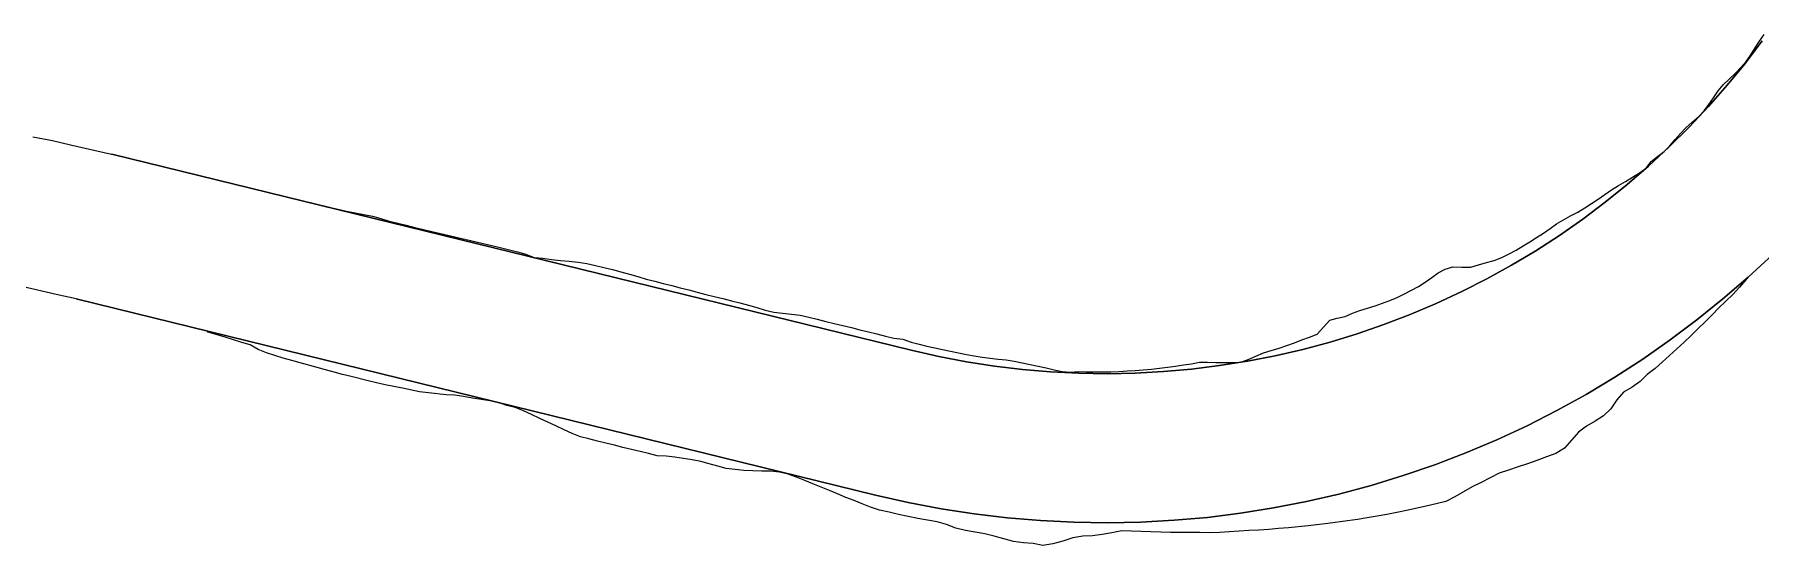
# Model space of a CAD drawing. Header units: inches. Extents: x 704148 to 723432, y 7075344 to 7101810.
# Drawn here: x 715068.3 to 715264.9, y 7083582.4 to 7083640.7 of the extents above; entities that cross this region are included whole.
import ezdxf

# ---------------------------------------------------------------- set-up
doc = ezdxf.new("R2010")
doc.units = ezdxf.units.IN
doc.header["$MEASUREMENT"] = 0
doc.layers.add('gisdb.gisadmin', color=7, linetype='Continuous', lineweight=9, true_color=0xccf5fc)

msp = doc.modelspace()

# ---------------------------------------------------------------- linework, layer by layer
at = {"layer": 'gisdb.gisadmin'}
for points in [[(715265.0467, 7083639.9601), (715263.1022, 7083637.3983), (715261.0699, 7083634.9055), (715258.9525, 7083632.4847), (715256.7523, 7083630.1387), (715254.4721, 7083627.8706), (715252.1145, 7083625.6829), (715249.6825, 7083623.5782), (715247.1789, 7083621.5593), (715244.6069, 7083619.6283), (715241.9693, 7083617.7878), (715239.2695, 7083616.0399), (715236.5108, 7083614.3867), (715233.6963, 7083612.8301), (715230.8295, 7083611.3722), (715227.9138, 7083610.0146), (715224.9529, 7083608.7589), (715221.9501, 7083607.6067), (715218.9092, 7083606.5593), (715215.8338, 7083605.6181), (715212.7276, 7083604.7842), (715209.5943, 7083604.0584), (715206.4377, 7083603.4419), (715205.6804, 7083603.3211), (715206.523, 7083603.639), (715207.3932, 7083604.0166), (715208.26, 7083604.3897), (715209.1483, 7083604.6415), (715210.0245, 7083604.9421), (715210.8979, 7083605.2457), (715211.7715, 7083605.5398), (715212.6361, 7083605.863), (715213.4962, 7083606.1954), (715214.3511, 7083606.5388), (715215.0846, 7083607.3016), (715215.7966, 7083608.1), (715216.6616, 7083608.3593), (715217.5476, 7083608.5528), (715218.3771, 7083608.9241), (715219.2342, 7083609.2079), (715220.0968, 7083609.4763), (715220.9561, 7083609.7559), (715221.8118, 7083610.0467), (715222.6638, 7083610.3487), (715223.499, 7083610.6943), (715224.305, 7083611.111), (715225.1046, 7083611.5386), (715225.9037, 7083611.9632), (715226.6699, 7083612.4584), (715227.4179, 7083612.9865), (715228.1683, 7083613.5017), (715228.9557, 7083613.9327), (715229.8318, 7083614.1809), (715230.8461, 7083614.1623), (715231.8712, 7083614.1432), (715232.7403, 7083614.44), (715233.6442, 7083614.6784), (715234.5447, 7083614.9322), (715235.3959, 7083615.2813), (715236.227, 7083615.6696), (715237.0356, 7083616.0991), (715237.812, 7083616.583), (715238.594, 7083617.0577), (715239.3651, 7083617.5498), (715240.1323, 7083618.0479), (715240.8898, 7083618.5607), (715241.6381, 7083619.0867), (715242.4174, 7083619.5676), (715243.2263, 7083620.0084), (715244.0403, 7083620.4458), (715244.8345, 7083620.9141), (715245.6144, 7083621.4047), (715246.3811, 7083621.9148), (715247.1374, 7083622.4403), (715247.8997, 7083622.96), (715248.6793, 7083623.461), (715249.4884, 7083623.9299), (715250.2886, 7083624.4143), (715251.0914, 7083624.9004), (715251.8257, 7083625.4681), (715252.4189, 7083626.1934), (715253.14, 7083626.7765), (715253.8845, 7083627.3365), (715254.5289, 7083628.0034), (715255.1415, 7083628.7018), (715255.7361, 7083629.4162), (715256.3857, 7083630.0744), (715257.0831, 7083630.687), (715257.7859, 7083631.2967), (715258.4246, 7083631.968), (715258.9817, 7083632.7133), (715259.5175, 7083633.4751), (715260.0221, 7083634.2613), (715260.6173, 7083634.9671), (715261.2904, 7083635.6079), (715261.9578, 7083636.2561), (715262.6194, 7083636.9119), (715263.2396, 7083637.6026), (715263.7526, 7083638.3771), (715264.2574, 7083639.1562), (715264.7622, 7083639.9337), (715265.2906, 7083640.6929)], [(715068.1208, 7083629.018), (715070.3526, 7083628.5868), (715072.3797, 7083628.1247), (715077.085, 7083627.052), (715077.1168, 7083627.0442), (715168.1397, 7083604.6917), (715171.276, 7083603.979), (715174.435, 7083603.3755), (715177.6132, 7083602.882), (715180.8065, 7083602.499), (715184.0112, 7083602.227), (715187.2234, 7083602.0663), (715190.4393, 7083602.0172), (715193.6549, 7083602.0797), (715196.8664, 7083602.2536), (715200.0699, 7083602.5389), (715203.2617, 7083602.9352), (715205.6801, 7083603.3211), (715205.6805, 7083603.3211), (715205.6807, 7083603.3212), (715206.4377, 7083603.4419), (715209.5943, 7083604.0584), (715212.7276, 7083604.7842), (715215.8338, 7083605.6181), (715218.9092, 7083606.5593), (715221.9501, 7083607.6067), (715224.9529, 7083608.7589), (715227.9138, 7083610.0146), (715230.8295, 7083611.3722), (715233.6963, 7083612.8301), (715236.5108, 7083614.3867), (715239.2695, 7083616.0399), (715241.9693, 7083617.7878), (715244.6069, 7083619.6283), (715247.1789, 7083621.5593), (715249.6825, 7083623.5782), (715252.1145, 7083625.6829), (715254.4721, 7083627.8706), (715256.7523, 7083630.1387), (715258.9525, 7083632.4847), (715261.0699, 7083634.9055), (715263.1022, 7083637.3983), (715265.0467, 7083639.9601)], [(715266.2501, 7083615.6118), (715263.4602, 7083613.0229), (715260.5822, 7083610.5323), (715257.6195, 7083608.1431), (715254.5757, 7083605.858), (715251.4545, 7083603.68), (715248.2596, 7083601.6115), (715244.9949, 7083599.6551), (715241.6643, 7083597.8131), (715238.2718, 7083596.0878), (715234.8214, 7083594.4812), (715231.3175, 7083592.9953), (715227.764, 7083591.6318), (715224.1655, 7083590.3924), (715220.5261, 7083589.2785), (715216.8502, 7083588.2916), (715213.1423, 7083587.4328), (715209.4069, 7083586.7032), (715205.6484, 7083586.1035), (715201.8713, 7083585.6346), (715198.0803, 7083585.297), (715194.2798, 7083585.0912), (715190.4745, 7083585.0173), (715186.6689, 7083585.0754), (715182.8676, 7083585.2655), (715179.0752, 7083585.5874), (715175.2963, 7083586.0406), (715171.5353, 7083586.6247), (715167.7969, 7083587.3388), (715164.0855, 7083588.1822), (715073.0308, 7083610.5425), (715070.7575, 7083611.0608), (715066.8505, 7083611.9515)]]:
    msp.add_lwpolyline(points, dxfattribs=at)
for points in [[(715204.7057, 7083603.2853), (715205.6804, 7083603.3211), (715203.2617, 7083602.9352), (715200.0699, 7083602.5389), (715196.8664, 7083602.2536), (715193.6549, 7083602.0797), (715190.4393, 7083602.0172), (715187.2234, 7083602.0663), (715184.0112, 7083602.227), (715180.8065, 7083602.499), (715177.6132, 7083602.882), (715174.435, 7083603.3755), (715171.276, 7083603.979), (715168.1397, 7083604.6917), (715077.1168, 7083627.0442), (715101.8788, 7083620.9903), (715102.8522, 7083620.7611), (715103.833, 7083620.562), (715104.8125, 7083620.3576), (715105.7926, 7083620.1556), (715106.7747, 7083619.9615), (715107.7395, 7083619.6973), (715108.7004, 7083619.4169), (715109.6705, 7083619.1745), (715110.6413, 7083618.9343), (715111.6126, 7083618.6963), (715112.5844, 7083618.4606), (715113.5568, 7083618.2271), (715114.5297, 7083617.9958), (715115.5031, 7083617.7668), (715116.4772, 7083617.54), (715117.4517, 7083617.3155), (715118.4269, 7083617.0932), (715119.4025, 7083616.8731), (715120.375, 7083616.6401), (715121.346, 7083616.4011), (715123.2881, 7083615.9232), (715124.2488, 7083615.6423), (715125.1865, 7083615.2674), (715126.1932, 7083615.1738), (715127.1895, 7083615.0378), (715128.1907, 7083614.9217), (715129.1977, 7083614.8293), (715130.2048, 7083614.737), (715131.1953, 7083614.5773), (715132.1721, 7083614.362), (715133.146, 7083614.1346), (715134.1154, 7083613.8893), (715135.0814, 7083613.6295), (715136.0436, 7083613.3548), (715137.0059, 7083613.0802), (715137.9682, 7083612.8056), (715138.9361, 7083612.554), (715139.9065, 7083612.3126), (715140.874, 7083612.0593), (715141.842, 7083611.8081), (715142.8109, 7083611.5603), (715143.7798, 7083611.3125), (715144.7481, 7083611.0627), (715145.7175, 7083610.8171), (715146.6885, 7083610.578), (715147.6595, 7083610.339), (715148.6305, 7083610.0999), (715149.5932, 7083609.8266), (715150.5553, 7083609.5514), (715151.5174, 7083609.2762), (715152.4909, 7083609.0475), (715153.4904, 7083608.9242), (715154.4899, 7083608.801), (715155.4893, 7083608.6778), (715156.4643, 7083608.4551), (715157.4355, 7083608.2169), (715158.4068, 7083607.9787), (715159.378, 7083607.7406), (715160.3492, 7083607.5024), (715161.3204, 7083607.2642), (715162.2917, 7083607.0261), (715163.2629, 7083606.7879), (715164.2341, 7083606.5497), (715165.2053, 7083606.3115), (715166.1766, 7083606.0734), (715167.1744, 7083605.9435), (715168.1261, 7083605.626), (715169.0276, 7083605.3653), (715169.9226, 7083605.1597), (715170.8202, 7083604.9654), (715171.715, 7083604.7579), (715172.6134, 7083604.5663), (715173.5141, 7083604.3854), (715174.417, 7083604.2154), (715175.3219, 7083604.0562), (715176.2286, 7083603.9079), (715177.1372, 7083603.7705), (715178.0501, 7083603.665), (715178.9662, 7083603.5881), (715179.8724, 7083603.43), (715180.7784, 7083603.2599), (715181.6819, 7083603.0464), (715182.5904, 7083602.861), (715183.5012, 7083602.6787), (715184.4122, 7083602.4621), (715185.3266, 7083602.2508), (715186.2505, 7083602.1839), (715187.1794, 7083602.2484), (715188.1043, 7083602.2278), (715189.0294, 7083602.2204), (715189.9545, 7083602.2262), (715190.8793, 7083602.2451), (715191.8036, 7083602.2773), (715192.7272, 7083602.3226), (715193.65, 7083602.3811), (715194.5716, 7083602.4528), (715195.4919, 7083602.5375), (715196.4107, 7083602.6354), (715197.3277, 7083602.7464), (715198.2428, 7083602.8705), (715199.1558, 7083603.0075), (715200.0664, 7083603.1576), (715200.9744, 7083603.3206), (715201.8997, 7083603.3389), (715202.8348, 7083603.3011), (715203.7717, 7083603.2734)], [(715217.8337, 7083585.2355), (715215.5892, 7083584.92), (715213.3418, 7083584.6571), (715211.0931, 7083584.4445), (715209.9698, 7083584.3509), (715208.8473, 7083584.2657), (715207.7255, 7083584.1889), (715206.6044, 7083584.1205), (715205.4842, 7083584.0604), (715204.3688, 7083583.9769), (715203.2548, 7083583.8917), (715202.133, 7083583.8873), (715201.0128, 7083583.8909), (715199.8936, 7083583.9074), (715198.7775, 7083583.9146), (715197.6631, 7083583.9248), (715196.5499, 7083583.943), (715195.4379, 7083583.9692), (715194.3272, 7083584.0034), (715193.2178, 7083584.0455), (715192.1099, 7083584.0879), (715191.0048, 7083583.8886), (715189.8959, 7083583.6979), (715188.7832, 7083583.5157), (715187.67, 7083583.481), (715186.5512, 7083583.313), (715185.4183, 7083582.916), (715184.2809, 7083582.599), (715183.1447, 7083582.4228), (715182.0345, 7083582.6675), (715180.9136, 7083582.745), (715179.7984, 7083582.8875), (715178.7014, 7083583.1982), (715177.6042, 7083583.4718), (715176.5127, 7083583.7685), (715175.4075, 7083583.9376), (715174.305, 7083584.1232), (715173.2184, 7083584.4079), (715172.1563, 7083584.8276), (715171.0761, 7083585.1158), (715169.981, 7083585.3125), (715168.8879, 7083585.5201), (715167.7969, 7083585.7387), (715166.7082, 7083585.9682), (715165.6218, 7083586.2085), (715164.5378, 7083586.4597), (715163.7248, 7083586.7134), (715163.5033, 7083586.801), (715162.5647, 7083587.1721), (715161.6261, 7083587.5432), (715160.6875, 7083587.9143), (715159.7521, 7083588.2983), (715158.8172, 7083588.6842), (715157.8823, 7083589.0702), (715156.9473, 7083589.4562), (715156.0124, 7083589.8422), (715155.0775, 7083590.2281), (715154.1273, 7083590.552), (715153.156, 7083590.79), (715152.1519, 7083590.894), (715151.1278, 7083590.917), (715150.1037, 7083590.9399), (715149.0799, 7083590.964), (715148.0804, 7083591.0871), (715147.0828, 7083591.2179), (715146.1123, 7083591.4589), (715145.1475, 7083591.7231), (715144.1843, 7083591.994), (715143.1995, 7083592.1768), (715142.2146, 7083592.3596), (715141.2224, 7083592.512), (715140.22, 7083592.6234), (715139.2006, 7083592.6655), (715138.2294, 7083592.9035), (715137.2581, 7083593.1415), (715136.2868, 7083593.3795), (715135.3156, 7083593.6175), (715134.3443, 7083593.8555), (715133.3731, 7083594.0935), (715132.4018, 7083594.3316), (715131.4305, 7083594.5696), (715130.4593, 7083594.8076), (715129.5274, 7083595.206), (715128.6025, 7083595.6326), (715127.6781, 7083596.0618), (715126.7538, 7083596.491), (715125.8295, 7083596.9202), (715124.9052, 7083597.3495), (715123.9809, 7083597.7787), (715123.0469, 7083598.1684), (715122.0756, 7083598.4064), (715121.1218, 7083598.7155), (715120.14, 7083598.9105), (715119.1504, 7083599.0737), (715118.1608, 7083599.2369), (715117.1711, 7083599.4002), (715116.1783, 7083599.5505), (715115.1652, 7083599.6181), (715113.1606, 7083599.8414), (715112.1609, 7083599.9634), (715110.1998, 7083600.3638), (715108.2378, 7083600.7608), (715107.2589, 7083600.9673), (715106.2846, 7083601.1932), (715104.3468, 7083601.6883), (715103.3793, 7083601.9417), (715102.4124, 7083602.1977), (715101.4462, 7083602.4561), (715100.4806, 7083602.717), (715098.5511, 7083603.2464), (715097.5878, 7083603.5168), (715096.6264, 7083603.7947), (715095.6678, 7083604.0845), (715094.7166, 7083604.4041), (715093.7813, 7083604.7887), (715092.8773, 7083605.3006), (715091.9179, 7083605.5867), (715090.9589, 7083605.8748), (715090.0004, 7083606.1648), (715088.0848, 7083606.7506), (715088.0084, 7083606.8591), (715073.0308, 7083610.5425), (715164.0855, 7083588.1822), (715167.7969, 7083587.3388), (715171.5353, 7083586.6247), (715175.2963, 7083586.0406), (715179.0752, 7083585.5874), (715182.8676, 7083585.2655), (715186.6689, 7083585.0754), (715190.4745, 7083585.0173), (715194.2798, 7083585.0912), (715198.0803, 7083585.297), (715201.8713, 7083585.6346), (715205.6484, 7083586.1035), (715209.4069, 7083586.7032), (715213.1423, 7083587.4328), (715216.8502, 7083588.2916), (715220.5261, 7083589.2785), (715224.1655, 7083590.3924), (715227.764, 7083591.6318), (715231.3175, 7083592.9953), (715234.8214, 7083594.4812), (715238.2718, 7083596.0878), (715241.6643, 7083597.8131), (715244.9949, 7083599.6551), (715248.2596, 7083601.6115), (715251.4545, 7083603.68), (715254.5757, 7083605.858), (715257.6195, 7083608.1431), (715260.5822, 7083610.5323), (715263.4602, 7083613.0229), (715263.3199, 7083612.8555), (715263.1682, 7083612.7128), (715262.4512, 7083611.8654), (715261.6987, 7083611.0543), (715260.8986, 7083610.296), (715260.1035, 7083609.5295), (715259.3418, 7083608.7187), (715258.5503, 7083607.9407), (715257.7491, 7083607.1712), (715256.9551, 7083606.3883), (715256.1523, 7083605.6124), (715255.3389, 7083604.846), (715254.5049, 7083604.1038), (715253.6776, 7083603.3476), (715252.8485, 7083602.5887), (715251.9661, 7083601.9041), (715251.1366, 7083601.1353), (715250.2408, 7083600.4635), (715249.2739, 7083599.9027), (715248.5034, 7083599.0205), (715247.8017, 7083598.0089), (715246.9745, 7083597.1928), (715246.023, 7083596.5837), (715245.0375, 7083596.0334), (715244.1295, 7083595.3399), (715243.3338, 7083594.4268), (715242.5263, 7083593.5177), (715241.5501, 7083592.9239), (715240.4792, 7083592.5184), (715239.4038, 7083592.1275), (715238.3256, 7083591.7478), (715237.2448, 7083591.3795), (715236.1613, 7083591.0224), (715235.081, 7083590.664), (715234.073, 7083590.1378), (715233.0586, 7083589.6223), (715232.0381, 7083589.1174), (715231.0355, 7083588.5602), (715230.0384, 7083587.9793), (715229.0223, 7083587.4395), (715227.9119, 7083587.1589), (715226.7967, 7083586.8993), (715224.5619, 7083586.4146), (715223.4427, 7083586.1895), (715222.3225, 7083585.976), (715221.2013, 7083585.7741), (715220.0793, 7083585.5837), (715218.9565, 7083585.4048)]]:
    msp.add_lwpolyline(points, close=True, dxfattribs=at)

doc.saveas('drawing.dxf')
